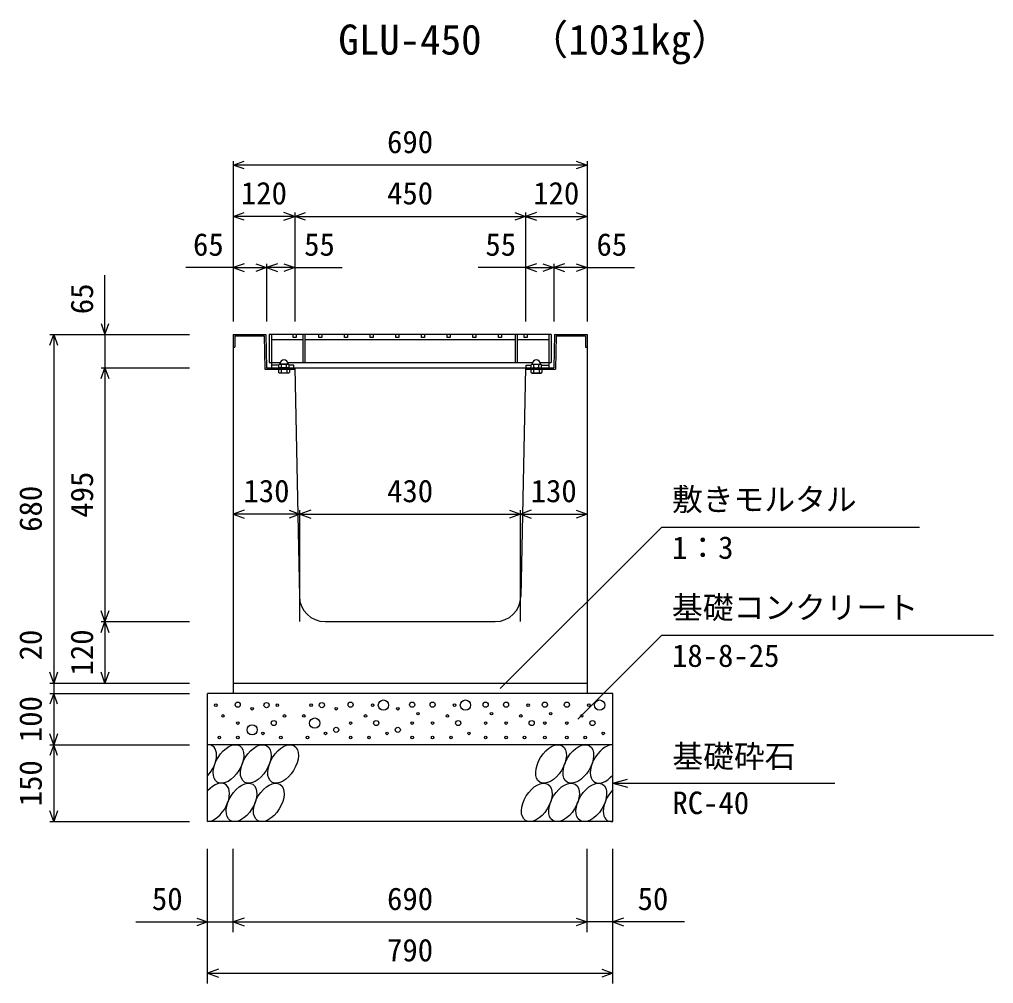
# Model space of a CAD drawing. Units: millimetres, scale not verified. Extents: x -25200 to 25200, y -8910 to 8910.
# Drawn here: x 14894 to 16794, y 4067 to 5946 of the extents above; entities that cross this region are included whole.
import ezdxf
from ezdxf.enums import TextEntityAlignment as Align

# ---------------------------------------------------------------- set-up
doc = ezdxf.new("R2010")
doc.units = ezdxf.units.MM
doc.header["$LTSCALE"] = 30
for name, color, linetype, lineweight in [('0-0_DIM', 7, 'Continuous', 25), ('0-2_HATCH', 6, 'Continuous', 25), ('0-5_OUTLINE', 3, 'Continuous', 25), ('0-7_TXT', 7, 'Continuous', 25)]:
    doc.layers.add(name, color=color, linetype=linetype, lineweight=lineweight)
doc.styles.add('ＭＳ ゴシック', font='')
doc.styles.get('ＭＳ ゴシック').set_extended_font_data('MS Gothic')

msp = doc.modelspace()

# ---------------------------------------------------------------- linework, layer by layer
at = {"layer": '0-0_DIM'}
for p, q in [((15311.1, 5669.64), (15311.1, 5357.03)), ((16001.1, 5662.14), (15311.1, 5662.14)), ((16001.1, 5669.64), (16001.1, 5357.03)), ((15431.1, 5569.64), (15431.1, 5357.03)), ((15881.1, 5569.64), (15881.1, 5357.03)), ((15431.1, 5562.14), (15311.1, 5562.14)), ((15431.1, 5562.14), (15881.1, 5562.14)), ((15881.1, 5562.14), (16001.1, 5562.14)), ((15376.1, 5469.64), (15376.1, 5357.03)), ((15936.1, 5469.64), (15936.1, 5357.03)), ((15311.1, 5462.14), (15218.78, 5462.14)), ((15311.1, 5462.14), (15376.1, 5462.14)), ((15431.1, 5462.14), (15376.1, 5462.14)), ((15431.1, 5462.14), (15523.41, 5462.14)), ((15881.1, 5462.14), (15788.78, 5462.14)), ((15881.1, 5462.14), (15936.1, 5462.14)), ((16001.1, 5462.14), (15936.1, 5462.14)), ((16001.1, 5462.14), (16093.41, 5462.14)), ((15061.1, 5332.11), (15061.1, 5447.31)), ((14953.6, 5332.11), (15226.1, 5332.11)), ((14961.1, 5332.11), (14961.1, 4652.11)), ((15061.1, 5332.11), (15061.1, 5267.11)), ((15053.6, 5267.11), (15226.1, 5267.11)), ((15061.1, 5267.11), (15061.1, 4772.11)), ((15441.1, 4981.69), (15311.1, 4981.69)), ((15441.1, 4772.11), (15441.1, 4989.19)), ((15441.1, 4981.69), (15871.1, 4981.69)), ((15871.1, 4772.11), (15871.1, 4989.19)), ((15871.1, 4981.69), (16001.1, 4981.69)), ((16146.67, 4956.35), (15831.79, 4641.47)), ((16146.67, 4956.35), (16649.32, 4956.35)), ((15053.6, 4772.11), (15226.1, 4772.11)), ((15061.1, 4772.11), (15061.1, 4652.11)), ((16146.67, 4745.76), (15983.01, 4582.11)), ((16146.67, 4745.76), (16793.54, 4745.76)), ((14953.6, 4652.11), (15226.1, 4652.11)), ((14953.6, 4632.11), (15226.1, 4632.11)), ((14953.6, 4532.11), (15226.1, 4532.11)), ((14961.1, 4532.11), (14961.1, 4382.11)), ((16051.1, 4457.11), (16080.07, 4464.87)), ((16051.1, 4457.11), (16484.41, 4457.11)), ((16051.1, 4457.11), (16080.07, 4449.34)), ((14953.6, 4382.11), (15226.1, 4382.11)), ((15261.1, 4066.59), (15261.1, 4328.94)), ((15311.1, 4166.59), (15311.1, 4328.94)), ((16001.1, 4166.59), (16001.1, 4328.94)), ((16051.1, 4066.59), (16051.1, 4328.94)), ((15121.21, 4186.59), (15261.1, 4186.59)), ((15261.1, 4186.59), (15311.1, 4186.59)), ((15311.1, 4186.59), (16001.1, 4186.59)), ((16051.1, 4186.59), (16001.1, 4186.59)), ((16190.98, 4186.59), (16051.1, 4186.59)), ((15261.1, 4086.59), (16051.1, 4086.59))]:
    msp.add_line(p, q, dxfattribs=at)
for points in [[(15332.24, 5654.45), (15311.1, 5662.14), (15332.24, 5669.84)], [(15979.95, 5669.84), (16001.1, 5662.14), (15979.95, 5654.45)], [(15332.24, 5554.45), (15311.1, 5562.14), (15332.24, 5569.84)], [(15409.95, 5554.45), (15431.1, 5562.14), (15409.95, 5569.84)], [(15452.24, 5554.45), (15431.1, 5562.14), (15452.24, 5569.84)], [(15859.95, 5569.84), (15881.1, 5562.14), (15859.95, 5554.45)], [(15902.24, 5569.84), (15881.1, 5562.14), (15902.24, 5554.45)], [(15979.95, 5569.84), (16001.1, 5562.14), (15979.95, 5554.45)], [(15332.24, 5469.84), (15311.1, 5462.14), (15332.24, 5454.45)], [(15354.95, 5469.84), (15376.1, 5462.14), (15354.95, 5454.45)], [(15397.24, 5469.84), (15376.1, 5462.14), (15397.24, 5454.45)], [(15409.95, 5469.84), (15431.1, 5462.14), (15409.95, 5454.45)], [(15902.24, 5469.84), (15881.1, 5462.14), (15902.24, 5454.45)], [(15914.95, 5469.84), (15936.1, 5462.14), (15914.95, 5454.45)], [(15957.24, 5469.84), (15936.1, 5462.14), (15957.24, 5454.45)], [(15979.95, 5469.84), (16001.1, 5462.14), (15979.95, 5454.45)], [(15053.4, 5353.25), (15061.1, 5332.11), (15068.79, 5353.25)], [(14953.4, 5310.96), (14961.1, 5332.11), (14968.79, 5310.96)], [(15053.4, 5245.96), (15061.1, 5267.11), (15068.79, 5245.96)], [(15332.24, 4989.38), (15311.1, 4981.69), (15332.24, 4973.99)], [(15419.95, 4989.38), (15441.1, 4981.69), (15419.95, 4973.99)], [(15462.24, 4989.38), (15441.1, 4981.69), (15462.24, 4973.99)], [(15849.95, 4989.38), (15871.1, 4981.69), (15849.95, 4973.99)], [(15892.24, 4989.38), (15871.1, 4981.69), (15892.24, 4973.99)], [(15979.95, 4989.38), (16001.1, 4981.69), (15979.95, 4973.99)], [(15068.79, 4793.25), (15061.1, 4772.11), (15053.4, 4793.25)], [(15053.4, 4750.96), (15061.1, 4772.11), (15068.79, 4750.96)], [(14968.79, 4673.25), (14961.1, 4652.11), (14953.4, 4673.25)], [(15068.79, 4673.25), (15061.1, 4652.11), (15053.4, 4673.25)], [(14961.1, 4652.11), (14961.1, 4632.11), (14961.1, 4532.11)], [(14968.79, 4610.96), (14961.1, 4632.11), (14953.4, 4610.96)], [(14968.79, 4553.25), (14961.1, 4532.11), (14953.4, 4553.25)], [(14968.79, 4510.96), (14961.1, 4532.11), (14953.4, 4510.96)], [(14968.79, 4403.25), (14961.1, 4382.11), (14953.4, 4403.25)], [(15239.95, 4194.29), (15261.1, 4186.59), (15239.95, 4178.9)], [(15332.24, 4194.29), (15311.1, 4186.59), (15332.24, 4178.9)], [(15979.95, 4194.29), (16001.1, 4186.59), (15979.95, 4178.9)], [(16072.24, 4194.29), (16051.1, 4186.59), (16072.24, 4178.9)], [(15282.24, 4094.29), (15261.1, 4086.59), (15282.24, 4078.9)], [(16029.95, 4094.29), (16051.1, 4086.59), (16029.95, 4078.9)]]:
    msp.add_lwpolyline(points, dxfattribs=at)
at = {"layer": '0-2_HATCH'}
for p, q in [((15314.3, 5328.91), (15371.47, 5328.91)), ((15314.3, 5328.91), (15314.3, 5307.11)), ((15931.1, 5332.11), (15381.1, 5332.11)), ((15385.6, 5332.11), (15385.6, 5267.11)), ((15385.6, 5322.11), (15446.6, 5322.11)), ((15446.6, 5332.11), (15446.6, 5277.11)), ((15451.1, 5277.11), (15451.1, 5332.11)), ((15451.1, 5322.11), (15861.1, 5322.11)), ((15861.1, 5332.11), (15861.1, 5277.11)), ((15865.6, 5277.11), (15865.6, 5332.11)), ((15865.6, 5322.11), (15926.6, 5322.11)), ((15926.6, 5332.11), (15926.6, 5267.11)), ((15931.1, 5332.11), (15931.1, 5277.11)), ((15940.72, 5328.91), (15939.22, 5263.91)), ((15311.1, 5307.11), (15314.3, 5307.11)), ((15997.9, 5307.11), (16001.1, 5307.11)), ((15399.89, 5272.11), (15385.6, 5272.11)), ((15385.6, 5267.11), (15926.6, 5267.11)), ((15420.6, 5263.91), (15399.6, 5263.91)), ((15399.6, 5263.91), (15399.6, 5257.91)), ((15401.58, 5273.91), (15399.89, 5272.94)), ((15399.89, 5267.76), (15399.89, 5272.94)), ((15400.76, 5267.11), (15399.89, 5267.76)), ((15419.44, 5267.11), (15400.76, 5267.11)), ((15418.61, 5274.24), (15401.58, 5274.24)), ((15401.58, 5274.24), (15401.58, 5273.91)), ((15418.61, 5273.91), (15401.58, 5273.91)), ((15404.6, 5263.91), (15404.6, 5257.91)), ((15404.99, 5267.76), (15404.99, 5272.94)), ((15415.2, 5267.76), (15415.2, 5272.94)), ((15415.6, 5263.91), (15415.6, 5257.91)), ((15417.77, 5277.11), (15894.43, 5277.11)), ((15418.61, 5274.24), (15418.61, 5273.91)), ((15418.61, 5273.91), (15420.3, 5272.94)), ((15419.44, 5267.11), (15420.3, 5267.76)), ((15420.3, 5267.76), (15420.3, 5272.94)), ((15420.6, 5263.91), (15420.6, 5257.91)), ((15881.03, 5263.91), (15939.22, 5263.91)), ((15891.6, 5263.91), (15891.6, 5257.91)), ((15891.6, 5263.91), (15912.6, 5263.91)), ((15893.58, 5273.91), (15891.89, 5272.94)), ((15891.89, 5267.76), (15891.89, 5272.94)), ((15892.76, 5267.11), (15891.89, 5267.76)), ((15892.76, 5267.11), (15911.44, 5267.11)), ((15893.58, 5274.24), (15910.61, 5274.24)), ((15893.58, 5274.24), (15893.58, 5273.91)), ((15893.58, 5273.91), (15910.61, 5273.91)), ((15896.6, 5263.91), (15896.6, 5257.91)), ((15896.99, 5267.76), (15896.99, 5272.94)), ((15907.2, 5267.76), (15907.2, 5272.94)), ((15907.6, 5263.91), (15907.6, 5257.91)), ((15909.77, 5277.11), (15931.1, 5277.11)), ((15910.61, 5274.24), (15910.61, 5273.91)), ((15910.61, 5273.91), (15912.3, 5272.94)), ((15911.44, 5267.11), (15912.3, 5267.76)), ((15912.3, 5267.76), (15912.3, 5272.94)), ((15912.3, 5272.11), (15926.6, 5272.11)), ((15912.6, 5263.91), (15912.6, 5257.91)), ((15401.6, 5256.41), (15399.6, 5257.91)), ((15399.92, 5257.63), (15401.6, 5256.41)), ((15418.6, 5256.41), (15401.6, 5256.41)), ((15420.27, 5257.63), (15418.6, 5256.41)), ((15891.92, 5257.63), (15893.6, 5256.41)), ((15893.6, 5256.41), (15910.6, 5256.41)), ((15910.6, 5256.41), (15912.6, 5257.91)), ((15912.27, 5257.63), (15910.6, 5256.41))]:
    msp.add_line(p, q, dxfattribs=at)
for points in [[(15371.47, 5328.91), (15372.97, 5263.91), (15431.16, 5263.91)], [(15381.1, 5332.11), (15381.1, 5277.11), (15402.43, 5277.11)], [(15434.1, 5332.11), (15434.1, 5326.11), (15428.1, 5326.11), (15428.1, 5332.11)], [(15484.1, 5332.11), (15484.1, 5326.11), (15478.1, 5326.11), (15478.1, 5332.11)], [(15534.1, 5332.11), (15534.1, 5326.11), (15528.1, 5326.11), (15528.1, 5332.11)], [(15584.1, 5332.11), (15584.1, 5326.11), (15578.1, 5326.11), (15578.1, 5332.11)], [(15634.1, 5332.11), (15634.1, 5326.11), (15628.1, 5326.11), (15628.1, 5332.11)], [(15684.1, 5332.11), (15684.1, 5326.11), (15678.1, 5326.11), (15678.1, 5332.11)], [(15734.1, 5332.11), (15734.1, 5326.11), (15728.1, 5326.11), (15728.1, 5332.11)], [(15784.1, 5332.11), (15784.1, 5326.11), (15778.1, 5326.11), (15778.1, 5332.11)], [(15834.1, 5332.11), (15834.1, 5326.11), (15828.1, 5326.11), (15828.1, 5332.11)], [(15884.1, 5332.11), (15884.1, 5326.11), (15878.1, 5326.11), (15878.1, 5332.11)], [(15940.72, 5328.91), (15997.9, 5328.91), (15997.9, 5307.11)], [(15429.6, 5267.11), (15429.6, 5272.11), (15420.3, 5272.11)], [(15882.6, 5267.11), (15882.6, 5272.11), (15891.89, 5272.11)]]:
    msp.add_lwpolyline(points, dxfattribs=at)
for centre, radius in [((15319.99, 4610.16), 5), ((15540.06, 4610.16), 5), ((15603.98, 4609.29), 10), ((15660.06, 4610.16), 5), ((15699.9, 4610.16), 5), ((15763.83, 4609.29), 10), ((15803.31, 4610.16), 5), ((15843.16, 4610.16), 5), ((15918.75, 4610.16), 5), ((15961.69, 4610.16), 5), ((16025.61, 4609.29), 10), ((15277.1, 4609.29), 2.5), ((15348.03, 4602.28), 2.5), ((15376.07, 4609.29), 5), ((15397.1, 4609.29), 2.5), ((15462.95, 4609.29), 2.5), ((15483.98, 4609.29), 5), ((15512.02, 4602.28), 2.5), ((15582.95, 4609.29), 2.5), ((15632.02, 4602.28), 2.5), ((15742.8, 4609.29), 2.5), ((15886.05, 4609.29), 2.5), ((16004.58, 4609.29), 2.5), ((15291.12, 4588.27), 2.5), ((15390.09, 4574.27), 5), ((15411.12, 4588.27), 2.5), ((15448.93, 4588.27), 2.5), ((15469.96, 4574.27), 10), ((15568.93, 4588.27), 2.5), ((15589.96, 4574.27), 5), ((15671.4, 4592.59), 2.5), ((15728.78, 4588.27), 2.5), ((15749.81, 4574.27), 5), ((15814.65, 4592.59), 2.5), ((15872.03, 4588.27), 2.5), ((15893.06, 4574.27), 5), ((15930.09, 4592.59), 2.5), ((15990.56, 4588.27), 2.5), ((16011.59, 4574.27), 5), ((15319.99, 4574.27), 2.5), ((15348.03, 4561.14), 10), ((15512.02, 4561.14), 5), ((15540.06, 4574.27), 2.5), ((15632.02, 4561.14), 5), ((15660.06, 4574.27), 2.5), ((15699.9, 4574.27), 2.5), ((15803.31, 4574.27), 2.5), ((15843.16, 4574.27), 2.5), ((15918.75, 4574.27), 2.5), ((15961.69, 4574.27), 2.5), ((15284.11, 4546.25), 2.5), ((15319.99, 4546.25), 2.5), ((15369.06, 4554.13), 2.5), ((15404.11, 4546.25), 2.5), ((15455.94, 4546.25), 2.5), ((15490.99, 4554.13), 2.5), ((15540.06, 4546.25), 2.5), ((15575.94, 4546.25), 2.5), ((15610.99, 4554.13), 2.5), ((15660.06, 4546.25), 2.5), ((15699.9, 4546.25), 2.5), ((15735.79, 4546.25), 2.5), ((15770.84, 4554.13), 2.5), ((15803.31, 4546.25), 2.5), ((15843.16, 4546.25), 2.5), ((15879.04, 4546.25), 2.5), ((15918.75, 4546.25), 2.5), ((15961.69, 4546.25), 2.5), ((15997.57, 4546.25), 2.5), ((16032.62, 4554.13), 2.5)]:
    msp.add_circle(centre, radius, dxfattribs=at)
for centre, radius, start, end in [((15410.1, 5274.24), 8.19, 0.00005, 180), ((15902.1, 5274.24), 8.19, 0, 179.99995), ((15402.44, 5268.24), 5.35, 61.49911, 118.50157), ((15402.44, 5272.45), 5.35, 241.49316, 298.50168), ((15410.1, 5253.17), 20.42, 75.52626, 104.47362), ((15410.1, 5287.52), 20.42, 255.52638, 284.47379), ((15417.75, 5268.24), 5.35, 61.5, 118.50011), ((15417.75, 5272.45), 5.35, 241.49831, 298.50769), ((15894.44, 5268.24), 5.35, 61.49989, 118.5), ((15894.44, 5272.45), 5.35, 241.49231, 298.50169), ((15902.1, 5253.17), 20.42, 75.52638, 104.47374), ((15902.1, 5287.52), 20.42, 255.52621, 284.47362), ((15909.75, 5268.24), 5.35, 61.49843, 118.50089), ((15909.75, 5272.45), 5.35, 241.49832, 298.50684), ((15402.1, 5260.53), 3.62, 226.39563, 313.60437), ((15410.1, 5272.53), 15.62, 249.39075, 290.60925), ((15418.1, 5260.53), 3.62, 226.39563, 313.60437), ((15894.1, 5260.53), 3.62, 226.39563, 313.60437), ((15902.1, 5272.53), 15.62, 249.39075, 290.60925), ((15910.1, 5260.53), 3.62, 226.39563, 313.60437)]:
    msp.add_arc(centre, radius, start, end, dxfattribs=at)
for centre, start_param, end_param in [((15248.73, 4494.59), 4.385593, 6.6745444), ((16037.24, 4494.59), 0.3357715, 4.4411806), ((15274.05, 4419.6), 3.5111464, 7.548991), ((16062.56, 4419.6), 1.2110787, 3.5658734)]:
    msp.add_ellipse(centre, major_axis=(21.81, 35.31), ratio=0.5792, start_param=start_param, end_param=end_param, dxfattribs=at)
for centre in [(15301.94, 4494.59), (15355.15, 4494.59), (15408.36, 4494.59), (15930.82, 4494.59), (15984.03, 4494.59), (15327.26, 4419.6), (15380.47, 4419.6), (15902.93, 4419.6), (15956.14, 4419.6), (16009.35, 4419.6)]:
    msp.add_ellipse(centre, major_axis=(21.81, 35.31), ratio=0.5792, dxfattribs=at)
at = {"layer": '0-5_OUTLINE'}
for p, q in [((15311.1, 5332.11), (15311.1, 4632.11)), ((15311.1, 5332.11), (15374.6, 5332.11)), ((15374.6, 5332.11), (15376.1, 5267.11)), ((15937.6, 5332.11), (15936.1, 5267.11)), ((15937.6, 5332.11), (16001.1, 5332.11)), ((16001.1, 5332.11), (16001.1, 4632.11)), ((15881.1, 5267.11), (15872.09, 4821.1)), ((15881.1, 5267.11), (15936.1, 5267.11)), ((15490.1, 4772.11), (15822.1, 4772.11)), ((15311.1, 4652.11), (16001.1, 4652.11)), ((16051.1, 4632.11), (15261.1, 4632.11)), ((16051.1, 4382.11), (16051.1, 4632.11)), ((16051.1, 4532.11), (15261.1, 4532.11))]:
    msp.add_line(p, q, dxfattribs=at)
for points in [[(15376.1, 5267.11), (15431.1, 5267.11), (15440.11, 4821.1)], [(16051.1, 4382.11), (15261.1, 4382.11), (15261.1, 4632.11)]]:
    msp.add_lwpolyline(points, dxfattribs=at)
for centre, start, end in [((15490.1, 4822.11), 181.15733, 270), ((15822.1, 4822.11), 270, 358.84267)]:
    msp.add_arc(centre, 50, start, end, dxfattribs=at)

# ---------------------------------------------------------------- texts
at = {"layer": '0-0_DIM', "style": 'ＭＳ ゴシック'}
for s, p in [('690', (15611.1, 5672.14)), ('120', (15326.1, 5572.14)), ('450', (15611.1, 5572.14)), ('120', (15896.1, 5572.14)), ('65', (15232.78, 5472.14)), ('55', (15449.42, 5472.14)), ('55', (15802.78, 5472.14)), ('65', (16019.42, 5472.14)), ('130', (15331.1, 4991.69)), ('430', (15611.1, 4991.69)), ('130', (15891.1, 4991.69)), ('敷きモルタル', (16166.67, 4975.08)), ('1：3', (16166.67, 4881.27)), ('基礎コンクリート', (16166.67, 4764.5)), ('18-8-25', (16166.67, 4670.68)), ('基礎砕石', (16167.42, 4474.28)), ('RC-40', (16167.42, 4383.59)), ('50', (15152.6, 4196.59)), ('690', (15611.1, 4196.59)), ('50', (16099.59, 4196.59)), ('790', (15611.1, 4096.59))]:
    msp.add_text(s, height=43.99, dxfattribs=at).set_placement(p, align=Align.BOTTOM_LEFT)
for s, p in [('65', (15051.1, 5371.34)), ('495', (15051.1, 4974.61)), ('680', (14951.1, 4947.11)), ('20', (14951.1, 4696.42)), ('120', (15051.1, 4667.11)), ('100', (14951.1, 4537.11)), ('150', (14951.1, 4412.11))]:
    msp.add_text(s, height=43.99, rotation=90, dxfattribs=at).set_placement(p, align=Align.BOTTOM_LEFT)
at = {"layer": '0-7_TXT', "style": 'ＭＳ ゴシック'}
for s, p in [('（1031kg）', (15884.47, 5859.83)), ('GLU-450', (15516.1, 5859.83))]:
    msp.add_text(s, height=58.65, dxfattribs=at).set_placement(p, align=Align.BOTTOM_LEFT)

doc.saveas('drawing.dxf')
